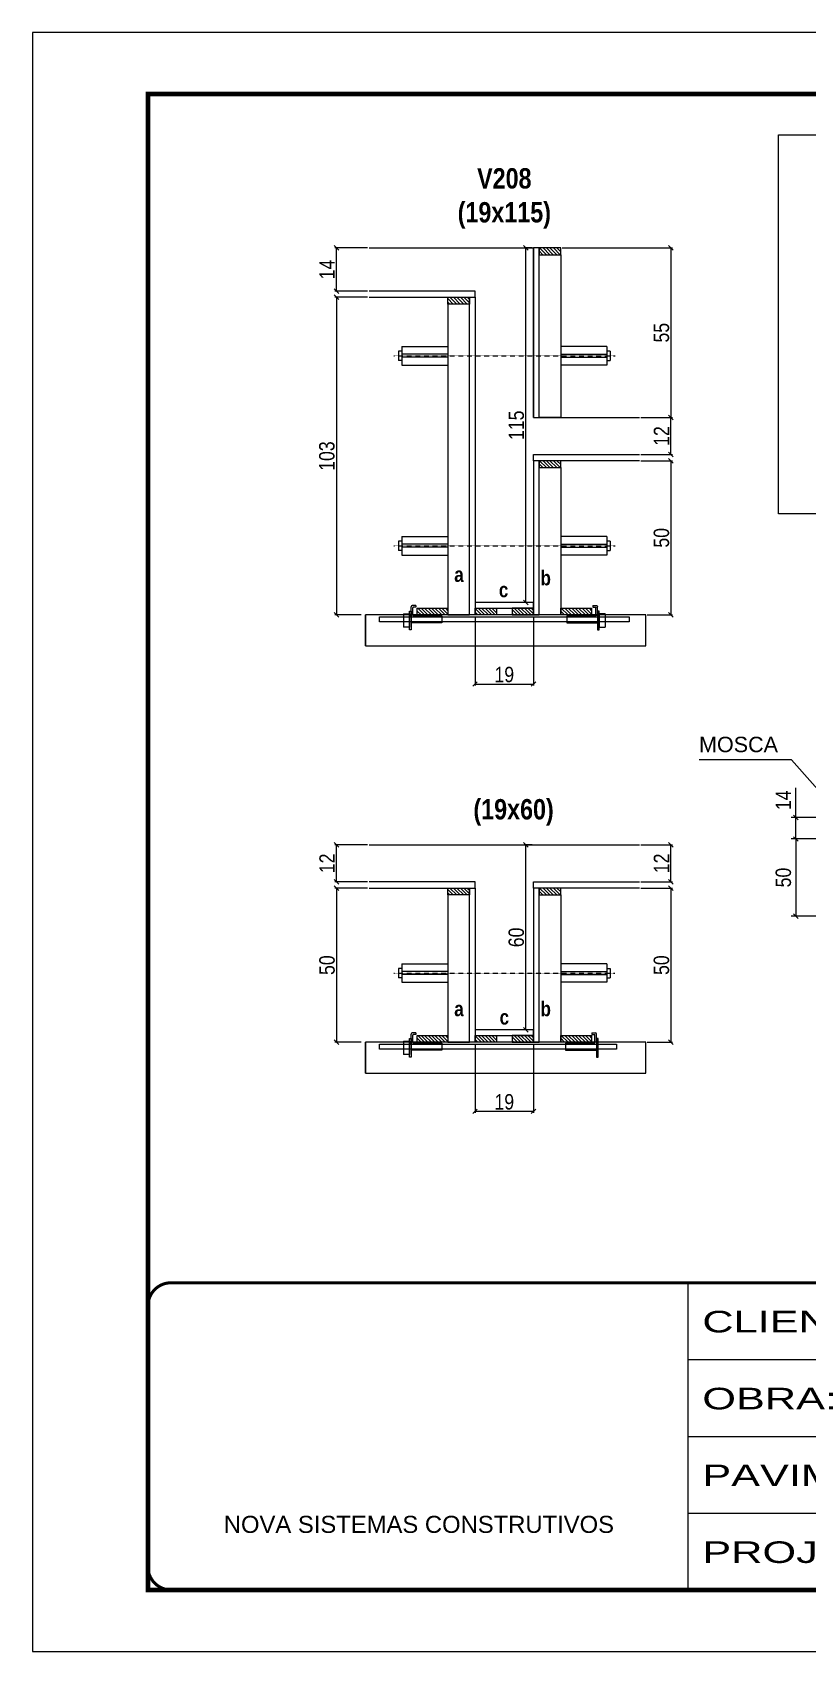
# Model space of a CAD drawing. Extents: x 2603 to 22413, y 1253 to 30260.
# Drawn here: x 5786 to 6290, y 25373 to 26423 of the extents above; entities that cross this region are included whole.
import ezdxf

# ---------------------------------------------------------------- set-up
doc = ezdxf.new("R2010")
doc.units = 0
for name, pattern in [('CONTINUO', [0]), ('DASHED', [0.75, 0.5, -0.25]), ('HIDDEN', [0.375, 0.25, -0.125])]:
    doc.linetypes.add(name, pattern=pattern)
for name, color, linetype in [('barrote', 251, 'Continuous'), ('COTA', 241, 'Continuous'), ('detalhes', 4, 'Continuous'), ('NOMENCLATURA', 7, 'Continuous'), ('Painéis', 200, 'Continuous'), ('presilha', 1, 'Continuous'), ('SARR_2.2x10', 60, 'Continuous'), ('SARR_2.2x7', 40, 'Continuous'), ('SARR_3.5x7', 81, 'Continuous'), ('TENSOR', 3, 'Continuous')]:
    doc.layers.add(name, color=color, linetype=linetype)
for name, color, linetype, lineweight in [('CARIMBO', 255, 'Continuous', 9), ('CONCRETO', 251, 'Continuous', 25), ('Folhas', 255, 'Continuous', 9), ('Hachura', 251, 'Continuous', 9), ('SARRAFO DE PRESSAO', 251, 'DASHED', 9), ('SCO-___-LAJ', 2, 'Continuous', 0)]:
    doc.layers.add(name, color=color, linetype=linetype, lineweight=lineweight)
doc.styles.add('ARIAL', font='arial.ttf')
doc.styles.add('COTA TECNICA', font='techl___.ttf', dxfattribs={"height": 10})
doc.styles.add('COTA TECNICA 2X', font='techl___.ttf', dxfattribs={"height": 10})
doc.styles.get("Standard").update_dxf_attribs({"font": 'arial.ttf'})
doc.styles.add('TECNICA', font='techb___.ttf', dxfattribs={"height": 10})
doc.styles.add('Tecnologia', font='')
doc.styles.get('Tecnologia').set_extended_font_data('Forgotten Futurist')
doc.dimstyles.new('3x', dxfattribs={"dimtxt": 10, "dimasz": 5, "dimexe": 7, "dimexo": 5, "dimgap": 4, "dimtad": 1, "dimdec": 4, "dimlfac": 0.333333, "dimdsep": 46, "dimtxsty": 'Standard', "dimblk": 'DOT', "dimcen": 0.09, "dimclrd": 1, "dimclre": 1, "dimclrt": 2, "dimadec": 0, "dimazin": 2, "dimtfac": 1, "dimtdec": 4, "dimtmove": 0, "dimatfit": 3, "dimldrblk": 'DOT', "dimfxl": 1, "dimtolj": 1, "dimtzin": 0, "dimlwd": 9, "dimlwe": 9, "dimarcsym": 0})
doc.dimstyles.new('PAINEL', dxfattribs={"dimtxt": 10, "dimasz": 3, "dimexe": 3, "dimexo": 3, "dimgap": 3, "dimtad": 1, "dimdec": 1, "dimzin": 12, "dimdsep": 46, "dimtxsty": 'COTA TECNICA', "dimblk1": 'OBLIQUE', "dimblk2": 'OBLIQUE', "dimsah": 1, "dimcen": 0.9, "dimclrd": 4, "dimclre": 4, "dimclrt": 240, "dimadec": 1, "dimazin": 3, "dimtfac": 1, "dimtdec": 1, "dimtmove": 0, "dimatfit": 3, "dimfxl": 1, "dimtolj": 1, "dimtzin": 12, "dimarcsym": 0})
doc.dimstyles.new('SECAO', dxfattribs={"dimscale": 0.333333, "dimtxt": 5, "dimasz": 9, "dimexe": 3, "dimexo": 3, "dimgap": 3, "dimtad": 1, "dimdec": 1, "dimlfac": 0.5, "dimzin": 12, "dimdsep": 46, "dimtxsty": 'COTA TECNICA 2X', "dimblk1": 'OBLIQUE', "dimblk2": 'OBLIQUE', "dimsah": 1, "dimcen": 0.9, "dimclrd": 4, "dimclre": 4, "dimclrt": 240, "dimadec": 1, "dimazin": 3, "dimtfac": 1, "dimtdec": 1, "dimtmove": 0, "dimatfit": 3, "dimfxl": 1, "dimtolj": 1, "dimtzin": 12, "dimarcsym": 0})

# ---------------------------------------------------------------- blocks, each defined once
blk = doc.blocks.new('9999999999')
at = {"color": 30, "linetype": 'CONTINUO'}
for p, q in [((98564.6, 34230.2), (98564.6, 34429.4)), ((98564.6, 34379.6), (99584, 34379.6)), ((98564.6, 34329.8), (99488, 34329.8)), ((98564.6, 34280), (99488, 34280))]:
    blk.add_line(p, q, dxfattribs=at)
at = {"color": 30, "linetype": 'CONTINUO', "const_width": 2}
blk.add_lwpolyline([(99584, 34230.2), (99584, 34414.4, 0.414214), (99569, 34429.4), (98229, 34429.4, 0.414214), (98214, 34414.4), (98214, 34245.2, 0.414214), (98229, 34230.2), (99584, 34230.2)], format="xyb", dxfattribs=at)
at = {"layer": 'Folhas'}
blk.add_lwpolyline([(98139, 34190.2), (99624, 34190.2), (99624, 35240.2), (98139, 35240.2)], close=True, dxfattribs=at)
at = {"layer": 'Folhas', "color": 30, "const_width": 3}
blk.add_lwpolyline([(98214, 34230.2), (99584, 34230.2), (99584, 35200.2), (98214, 35200.2)], close=True, dxfattribs=at)
at = {"color": 7, "linetype": 'Continuous', "ltscale": 5, "style": 'ARIAL'}
blk.add_text('NOVA SISTEMAS CONSTRUTIVOS', height=11.059, dxfattribs=at).set_placement((98263.2, 34267.2))
at = {"layer": 'Folhas', "color": 7, "style": 'Tecnologia', "width": 1.5}
for s, p in [('CLIENTE:', (98573.7, 34397.2)), ('OBRA:', (98573.7, 34347.3)), ('PAVIMENTO:', (98573.7, 34297.5)), ('PROJETO:', (98573.7, 34247.7))]:
    blk.add_text(s, height=14, dxfattribs=at).set_placement(p)
blk = doc.blocks.new('PRESILHA METÁLICA 1')
at = {"layer": 'presilha'}
for p, q in [((7.5, 10.6), (7.5, 19.9)), ((12, 21), (8.6, 21)), ((9, 11.6), (9, 18.9)), ((12, 19.5), (9.6, 19.5)), ((12, 21), (12, 19.5)), ((0, 13), (6, 13)), ((0, 13), (0, 0)), ((6, 0), (0, 0)), ((6, 15.5), (7.5, 15.5)), ((6, -2.5), (6, 15.5)), ((6, 13), (6, 0)), ((7.5, 15.5), (7.5, -2.5)), ((37.5, 4.1), (7.5, 4.1)), ((37.5, 11), (9.6, 11)), ((37.5, 11), (37.5, 4.1)), ((7.5, -2.5), (6, -2.5))]:
    blk.add_line(p, q, dxfattribs=at)
for centre, radius, start, end in [((8.6, 19.9), 1.14, 90, 180), ((9.6, 18.9), 0.57, 90, 180), ((9.6, 11.6), 0.57, 180, 270)]:
    blk.add_arc(centre, radius, start, end, dxfattribs=at)
blk = doc.blocks.new('_Oblique')
at = {"color": 0, "linetype": 'ByBlock', "lineweight": -2}
blk.add_line((-0.5, -0.5), (0.5, 0.5), dxfattribs=at)
blk = doc.blocks.new('*D520')
at = {"layer": 'COTA', "color": 4, "lineweight": -2, "transparency": 16777216}
for p, q in [((6181.4, 26145.7), (6201.8, 26145.7)), ((6200.8, 26145.7), (6200.8, 26045.7)), ((6185.5, 26045.7), (6201.8, 26045.7))]:
    blk.add_line(p, q, dxfattribs=at)
at = {"layer": 'Defpoints', "color": 0, "transparency": 16777216}
for p in [(6180.4, 26145.7), (6184.5, 26045.7), (6200.8, 26045.7)]:
    blk.add_point(p, dxfattribs=at)
at = {"layer": 'COTA', "color": 4, "lineweight": -2, "transparency": 16777216, "xscale": 3, "yscale": 3, "zscale": 3}
for p, rotation in [((6200.8, 26145.7), 90), ((6200.8, 26045.7), 270)]:
    blk.add_blockref('_Oblique', p, dxfattribs=dict(at, rotation=rotation))
at = {"layer": 'COTA', "color": 240, "transparency": 16777216, "insert": (6194.7, 26095.7), "char_height": 10, "attachment_point": 5, "rotation": 90, "style": 'COTA TECNICA 2X'}
blk.add_mtext('\\A1;50', dxfattribs=at)
blk = doc.blocks.new('*D521')
at = {"layer": 'COTA', "color": 4, "lineweight": -2, "transparency": 16777216}
for p, q in [((6181.4, 26173.7), (6201.8, 26173.7)), ((6200.8, 26149.7), (6200.8, 26173.7)), ((6181.4, 26149.7), (6201.8, 26149.7))]:
    blk.add_line(p, q, dxfattribs=at)
at = {"layer": 'Defpoints', "color": 0, "transparency": 16777216}
for p in [(6180.4, 26173.7), (6200.8, 26173.7), (6180.4, 26149.7)]:
    blk.add_point(p, dxfattribs=at)
at = {"layer": 'COTA', "color": 4, "lineweight": -2, "transparency": 16777216, "xscale": 3, "yscale": 3, "zscale": 3}
for p, rotation in [((6200.8, 26173.7), 90), ((6200.8, 26149.7), 270)]:
    blk.add_blockref('_Oblique', p, dxfattribs=dict(at, rotation=rotation))
at = {"layer": 'COTA', "color": 240, "transparency": 16777216, "insert": (6194.7, 26161.7), "char_height": 10, "attachment_point": 5, "rotation": 90, "style": 'COTA TECNICA 2X'}
blk.add_mtext('\\A1;12', dxfattribs=at)
blk = doc.blocks.new('*D522')
at = {"layer": 'COTA', "color": 4, "lineweight": -2, "transparency": 16777216}
for p, q in [((6004, 26251.7), (5982.8, 26251.7)), ((5983.8, 26251.7), (5983.8, 26045.7)), ((5999.9, 26045.7), (5982.8, 26045.7))]:
    blk.add_line(p, q, dxfattribs=at)
at = {"layer": 'Defpoints', "color": 0, "transparency": 16777216}
for p in [(6005, 26251.7), (5983.8, 26045.7), (6000.9, 26045.7)]:
    blk.add_point(p, dxfattribs=at)
at = {"layer": 'COTA', "color": 4, "lineweight": -2, "transparency": 16777216, "xscale": 3, "yscale": 3, "zscale": 3}
for p, rotation in [((5983.8, 26251.7), 90), ((5983.8, 26045.7), 270)]:
    blk.add_blockref('_Oblique', p, dxfattribs=dict(at, rotation=rotation))
at = {"layer": 'COTA', "color": 240, "transparency": 16777216, "insert": (5977.6, 26148.7), "char_height": 10, "attachment_point": 5, "rotation": 90, "style": 'COTA TECNICA 2X'}
blk.add_mtext('\\A1;103', dxfattribs=at)
blk = doc.blocks.new('*D2809')
at = {"layer": 'COTA', "color": 4, "lineweight": -2, "transparency": 16777216}
for p, q in [((6110.7, 26283.7), (6105.6, 26283.7)), ((6106.6, 26053.7), (6106.6, 26283.7)), ((6110.7, 26053.7), (6105.6, 26053.7))]:
    blk.add_line(p, q, dxfattribs=at)
at = {"layer": 'Defpoints', "color": 0, "transparency": 16777216}
for p in [(6106.6, 26283.7), (6111.7, 26283.7), (6111.7, 26053.7)]:
    blk.add_point(p, dxfattribs=at)
at = {"layer": 'COTA', "color": 4, "lineweight": -2, "transparency": 16777216, "xscale": 3, "yscale": 3, "zscale": 3}
for p, rotation in [((6106.6, 26283.7), 90), ((6106.6, 26053.7), 270)]:
    blk.add_blockref('_Oblique', p, dxfattribs=dict(at, rotation=rotation))
at = {"layer": 'COTA', "color": 240, "transparency": 16777216, "insert": (6100.5, 26168.7), "char_height": 10, "attachment_point": 5, "rotation": 90, "style": 'COTA TECNICA 2X'}
blk.add_mtext('\\A1;115', dxfattribs=at)
blk = doc.blocks.new('*D2841')
at = {"layer": 'COTA', "color": 4, "lineweight": -2, "transparency": 16777216}
for p, q in [((6004, 26283.7), (5982.8, 26283.7)), ((5983.8, 26255.7), (5983.8, 26283.7)), ((6004, 26255.7), (5982.8, 26255.7))]:
    blk.add_line(p, q, dxfattribs=at)
at = {"layer": 'Defpoints', "color": 0, "transparency": 16777216}
for p in [(5983.8, 26283.7), (6005, 26283.7), (6005, 26255.7)]:
    blk.add_point(p, dxfattribs=at)
at = {"layer": 'COTA', "color": 4, "lineweight": -2, "transparency": 16777216, "xscale": 3, "yscale": 3, "zscale": 3}
for p, rotation in [((5983.8, 26283.7), 90), ((5983.8, 26255.7), 270)]:
    blk.add_blockref('_Oblique', p, dxfattribs=dict(at, rotation=rotation))
at = {"layer": 'COTA', "color": 240, "transparency": 16777216, "insert": (5977.7, 26269.7), "char_height": 10, "attachment_point": 5, "rotation": 90, "style": 'COTA TECNICA 2X'}
blk.add_mtext('\\A1;14', dxfattribs=at)
blk = doc.blocks.new('*D2842')
at = {"layer": 'COTA', "color": 4, "lineweight": -2, "transparency": 16777216}
for p, q in [((6073.7, 26044.7), (6073.7, 25999.9)), ((6111.7, 26044.7), (6111.7, 25999.9)), ((6073.7, 26000.9), (6111.7, 26000.9))]:
    blk.add_line(p, q, dxfattribs=at)
at = {"layer": 'Defpoints', "color": 0, "transparency": 16777216}
for p in [(6073.7, 26045.7), (6111.7, 26045.7), (6111.7, 26000.9)]:
    blk.add_point(p, dxfattribs=at)
at = {"layer": 'COTA', "color": 4, "lineweight": -2, "transparency": 16777216, "xscale": 3, "yscale": 3, "zscale": 3, "rotation": 180}
blk.add_blockref('_Oblique', (6073.7, 26000.9), dxfattribs=at)
at = {"layer": 'COTA', "color": 4, "lineweight": -2, "transparency": 16777216, "xscale": 3, "yscale": 3, "zscale": 3}
blk.add_blockref('_Oblique', (6111.7, 26000.9), dxfattribs=at)
at = {"layer": 'COTA', "color": 240, "transparency": 16777216, "insert": (6092.7, 26007), "char_height": 10, "attachment_point": 5, "style": 'COTA TECNICA 2X'}
blk.add_mtext('\\A1;19', dxfattribs=at)
blk = doc.blocks.new('*D2843')
at = {"layer": 'COTA', "color": 4, "lineweight": -2, "transparency": 16777216}
for p, q in [((6130.3, 26283.7), (6201.8, 26283.7)), ((6200.8, 26283.7), (6200.8, 26173.7)), ((6181.4, 26173.7), (6201.8, 26173.7))]:
    blk.add_line(p, q, dxfattribs=at)
at = {"layer": 'Defpoints', "color": 0, "transparency": 16777216}
for p in [(6129.3, 26283.7), (6180.4, 26173.7), (6200.8, 26173.7)]:
    blk.add_point(p, dxfattribs=at)
at = {"layer": 'COTA', "color": 4, "lineweight": -2, "transparency": 16777216, "xscale": 3, "yscale": 3, "zscale": 3}
for p, rotation in [((6200.8, 26283.7), 90), ((6200.8, 26173.7), 270)]:
    blk.add_blockref('_Oblique', p, dxfattribs=dict(at, rotation=rotation))
at = {"layer": 'COTA', "color": 240, "transparency": 16777216, "insert": (6194.7, 26228.7), "char_height": 10, "attachment_point": 5, "rotation": 90, "style": 'COTA TECNICA 2X'}
blk.add_mtext('\\A1;55', dxfattribs=at)
blk = doc.blocks.new('PRESILHA METÁLICA 2')
at = {"layer": 'presilha'}
for p, q in [((-5.2, 23.5), (-5.2, 22)), ((-5.2, 23.5), (-1.9, 23.5)), ((-5.2, 22), (-2.8, 22)), ((-2.2, 14.1), (-2.2, 21.4)), ((0.8, 18), (-0.8, 18)), ((-0.8, 18), (-0.8, 0)), ((-0.8, 14.6), (-0.8, 22.4)), ((0.8, 0), (0.8, 18)), ((-30.8, 13.5), (-30.8, 6.6)), ((-30.8, 13.5), (-2.8, 13.5)), ((-30.8, 6.6), (-0.8, 6.6)), ((-0.8, 0), (0.8, 0))]:
    blk.add_line(p, q, dxfattribs=at)
for centre, radius, start, end in [((-2.8, 21.4), 0.57, 0, 90), ((-1.9, 22.4), 1.14, 0, 90), ((-2.8, 14.1), 0.57, 270, 0)]:
    blk.add_arc(centre, radius, start, end, dxfattribs=at)
blk = doc.blocks.new('*D536')
at = {"layer": 'COTA', "color": 4, "lineweight": -2, "transparency": 16777216}
for p, q in [((6181.4, 25868.6), (6201.8, 25868.6)), ((6200.8, 25868.6), (6200.8, 25768.6)), ((6185.5, 25768.6), (6201.8, 25768.6))]:
    blk.add_line(p, q, dxfattribs=at)
at = {"layer": 'Defpoints', "color": 0, "transparency": 16777216}
for p in [(6180.4, 25868.6), (6184.5, 25768.6), (6200.8, 25768.6)]:
    blk.add_point(p, dxfattribs=at)
at = {"layer": 'COTA', "color": 4, "lineweight": -2, "transparency": 16777216, "xscale": 3, "yscale": 3, "zscale": 3}
for p, rotation in [((6200.8, 25868.6), 90), ((6200.8, 25768.6), 270)]:
    blk.add_blockref('_Oblique', p, dxfattribs=dict(at, rotation=rotation))
at = {"layer": 'COTA', "color": 240, "transparency": 16777216, "insert": (6194.7, 25818.6), "char_height": 10, "attachment_point": 5, "rotation": 90, "style": 'COTA TECNICA 2X'}
blk.add_mtext('\\A1;50', dxfattribs=at)
blk = doc.blocks.new('*D537')
at = {"layer": 'COTA', "color": 4, "lineweight": -2, "transparency": 16777216}
for p, q in [((6181.4, 25896.6), (6201.8, 25896.6)), ((6200.8, 25872.6), (6200.8, 25896.6)), ((6181.4, 25872.6), (6201.8, 25872.6))]:
    blk.add_line(p, q, dxfattribs=at)
at = {"layer": 'Defpoints', "color": 0, "transparency": 16777216}
for p in [(6180.4, 25896.6), (6200.8, 25896.6), (6180.4, 25872.6)]:
    blk.add_point(p, dxfattribs=at)
at = {"layer": 'COTA', "color": 4, "lineweight": -2, "transparency": 16777216, "xscale": 3, "yscale": 3, "zscale": 3}
for p, rotation in [((6200.8, 25896.6), 90), ((6200.8, 25872.6), 270)]:
    blk.add_blockref('_Oblique', p, dxfattribs=dict(at, rotation=rotation))
at = {"layer": 'COTA', "color": 240, "transparency": 16777216, "insert": (6194.7, 25884.6), "char_height": 10, "attachment_point": 5, "rotation": 90, "style": 'COTA TECNICA 2X'}
blk.add_mtext('\\A1;12', dxfattribs=at)
blk = doc.blocks.new('*D538')
at = {"layer": 'COTA', "color": 4, "lineweight": -2, "transparency": 16777216}
for p, q in [((6004, 25868.6), (5982.8, 25868.6)), ((5983.8, 25868.6), (5983.8, 25768.6)), ((5999.9, 25768.6), (5982.8, 25768.6))]:
    blk.add_line(p, q, dxfattribs=at)
at = {"layer": 'Defpoints', "color": 0, "transparency": 16777216}
for p in [(6005, 25868.6), (5983.8, 25768.6), (6000.9, 25768.6)]:
    blk.add_point(p, dxfattribs=at)
at = {"layer": 'COTA', "color": 4, "lineweight": -2, "transparency": 16777216, "xscale": 3, "yscale": 3, "zscale": 3}
for p, rotation in [((5983.8, 25868.6), 90), ((5983.8, 25768.6), 270)]:
    blk.add_blockref('_Oblique', p, dxfattribs=dict(at, rotation=rotation))
at = {"layer": 'COTA', "color": 240, "transparency": 16777216, "insert": (5977.7, 25818.6), "char_height": 10, "attachment_point": 5, "rotation": 90, "style": 'COTA TECNICA 2X'}
blk.add_mtext('\\A1;50', dxfattribs=at)
blk = doc.blocks.new('*D2877')
at = {"layer": 'COTA', "color": 4, "lineweight": -2, "transparency": 16777216}
for p, q in [((6110.7, 25896.6), (6105.6, 25896.6)), ((6106.6, 25776.6), (6106.6, 25896.6)), ((6110.7, 25776.6), (6105.6, 25776.6))]:
    blk.add_line(p, q, dxfattribs=at)
at = {"layer": 'Defpoints', "color": 0, "transparency": 16777216}
for p in [(6106.6, 25896.6), (6111.7, 25896.6), (6111.7, 25776.6)]:
    blk.add_point(p, dxfattribs=at)
at = {"layer": 'COTA', "color": 4, "lineweight": -2, "transparency": 16777216, "xscale": 3, "yscale": 3, "zscale": 3}
for p, rotation in [((6106.6, 25896.6), 90), ((6106.6, 25776.6), 270)]:
    blk.add_blockref('_Oblique', p, dxfattribs=dict(at, rotation=rotation))
at = {"layer": 'COTA', "color": 240, "transparency": 16777216, "insert": (6100.5, 25836.6), "char_height": 10, "attachment_point": 5, "rotation": 90, "style": 'COTA TECNICA 2X'}
blk.add_mtext('\\A1;60', dxfattribs=at)
blk = doc.blocks.new('*D2878')
at = {"layer": 'COTA', "color": 4, "lineweight": -2, "transparency": 16777216}
for p, q in [((6004, 25896.6), (5982.8, 25896.6)), ((5983.8, 25872.6), (5983.8, 25896.6)), ((6004, 25872.6), (5982.8, 25872.6))]:
    blk.add_line(p, q, dxfattribs=at)
at = {"layer": 'Defpoints', "color": 0, "transparency": 16777216}
for p in [(5983.8, 25896.6), (6005, 25896.6), (6005, 25872.6)]:
    blk.add_point(p, dxfattribs=at)
at = {"layer": 'COTA', "color": 4, "lineweight": -2, "transparency": 16777216, "xscale": 3, "yscale": 3, "zscale": 3}
for p, rotation in [((5983.8, 25896.6), 90), ((5983.8, 25872.6), 270)]:
    blk.add_blockref('_Oblique', p, dxfattribs=dict(at, rotation=rotation))
at = {"layer": 'COTA', "color": 240, "transparency": 16777216, "insert": (5977.7, 25884.6), "char_height": 10, "attachment_point": 5, "rotation": 90, "style": 'COTA TECNICA 2X'}
blk.add_mtext('\\A1;12', dxfattribs=at)
blk = doc.blocks.new('*D2879')
at = {"layer": 'COTA', "color": 4, "lineweight": -2, "transparency": 16777216}
for p, q in [((6073.7, 25767.6), (6073.7, 25722.8)), ((6111.7, 25767.6), (6111.7, 25722.8)), ((6073.7, 25723.8), (6111.7, 25723.8))]:
    blk.add_line(p, q, dxfattribs=at)
at = {"layer": 'Defpoints', "color": 0, "transparency": 16777216}
for p in [(6073.7, 25768.6), (6111.7, 25768.6), (6111.7, 25723.8)]:
    blk.add_point(p, dxfattribs=at)
at = {"layer": 'COTA', "color": 4, "lineweight": -2, "transparency": 16777216, "xscale": 3, "yscale": 3, "zscale": 3, "rotation": 180}
blk.add_blockref('_Oblique', (6073.7, 25723.8), dxfattribs=at)
at = {"layer": 'COTA', "color": 4, "lineweight": -2, "transparency": 16777216, "xscale": 3, "yscale": 3, "zscale": 3}
blk.add_blockref('_Oblique', (6111.7, 25723.8), dxfattribs=at)
at = {"layer": 'COTA', "color": 240, "transparency": 16777216, "insert": (6092.7, 25729.9), "char_height": 10, "attachment_point": 5, "style": 'COTA TECNICA 2X'}
blk.add_mtext('\\A1;19', dxfattribs=at)
blk = doc.blocks.new('*D1617')
at = {"layer": 'COTA', "color": 4, "linetype": 'ByBlock', "lineweight": -2, "transparency": 16777216}
for p, q in [((6329.9, 25900.4), (6278.9, 25900.4)), ((6281.9, 25900.4), (6281.9, 25850.4)), ((6329.9, 25850.4), (6278.9, 25850.4))]:
    blk.add_line(p, q, dxfattribs=at)
at = {"layer": 'Defpoints', "color": 0, "linetype": 'ByBlock', "transparency": 16777216}
for p in [(6332.9, 25900.4), (6281.9, 25850.4), (6332.9, 25850.4)]:
    blk.add_point(p, dxfattribs=at)
at = {"layer": 'COTA', "color": 4, "linetype": 'ByBlock', "lineweight": -2, "transparency": 16777216, "xscale": 3, "yscale": 3, "zscale": 3}
for p, rotation in [((6281.9, 25900.4), 90), ((6281.9, 25850.4), 270)]:
    blk.add_blockref('_Oblique', p, dxfattribs=dict(at, rotation=rotation))
at = {"layer": 'COTA', "color": 240, "linetype": 'ByBlock', "transparency": 16777216, "insert": (6273.8, 25875.4), "char_height": 10, "attachment_point": 5, "rotation": 90, "style": 'COTA TECNICA'}
blk.add_mtext('\\A1;50', dxfattribs=at)
blk = doc.blocks.new('*D1618')
at = {"layer": 'COTA', "color": 4, "linetype": 'ByBlock', "lineweight": -2, "transparency": 16777216}
for p, q in [((6281.9, 25914.4), (6281.9, 25933.5)), ((6329.9, 25914.4), (6278.9, 25914.4)), ((6281.9, 25900.4), (6281.9, 25914.4)), ((6329.9, 25900.4), (6278.9, 25900.4))]:
    blk.add_line(p, q, dxfattribs=at)
at = {"layer": 'Defpoints', "color": 0, "linetype": 'ByBlock', "transparency": 16777216}
for p in [(6281.9, 25914.4), (6332.9, 25914.4), (6332.9, 25900.4)]:
    blk.add_point(p, dxfattribs=at)
at = {"layer": 'COTA', "color": 4, "linetype": 'ByBlock', "lineweight": -2, "transparency": 16777216, "xscale": 3, "yscale": 3, "zscale": 3}
for p, rotation in [((6281.9, 25914.4), 90), ((6281.9, 25900.4), 270)]:
    blk.add_blockref('_Oblique', p, dxfattribs=dict(at, rotation=rotation))
at = {"layer": 'COTA', "color": 240, "linetype": 'ByBlock', "transparency": 16777216, "insert": (6273.8, 25925.5), "char_height": 10, "attachment_point": 5, "rotation": 90, "style": 'COTA TECNICA'}
blk.add_mtext('\\A1;14', dxfattribs=at)
blk = doc.blocks.new('_Dot')
at = {"color": 0, "linetype": 'ByBlock', "lineweight": -2}
blk.add_line((-0.5, 0), (-1, 0), dxfattribs=at)
at = {"color": 0, "linetype": 'ByBlock', "const_width": 0.5}
blk.add_lwpolyline([(-0.25, 0, 1), (0.25, 0, 1)], format="xyb", close=True, dxfattribs=at)

msp = doc.modelspace()

# ---------------------------------------------------------------- hatches: boundary and pattern name
at = {"layer": 'SARR_2.2x10'}
h = msp.add_hatch(dxfattribs=at)
h.set_pattern_fill('ANSI31', color=256, scale=0.5, angle=90)
h.set_pattern_definition([(135, (39229.6566, -97466.4684), (-1.122532015, -1.122532015), [])])
h.paths.add_polyline_path([(6036.12, 26050.1), (6036.12, 26045.7), (6056.12, 26045.7), (6056.12, 26050.1)])
h = msp.add_hatch(dxfattribs=at)
h.set_pattern_fill('ANSI31', color=256, scale=0.5, angle=90)
h.set_pattern_definition([(135, (39322.8566, -97466.4684), (-1.122532015, -1.122532015), [])])
h.paths.add_polyline_path([(6129.32, 26050.1), (6129.32, 26045.7), (6149.32, 26045.7), (6149.32, 26050.1)])
h = msp.add_hatch(dxfattribs=at)
h.set_pattern_fill('ANSI31', color=256, scale=0.5, angle=90)
h.set_pattern_definition([(135, (39229.6566, -97743.5708), (-1.122532015, -1.122532015), [])])
h.paths.add_polyline_path([(6036.12, 25773), (6036.12, 25768.6), (6056.12, 25768.6), (6056.12, 25773)])
h = msp.add_hatch(dxfattribs=at)
h.set_pattern_fill('ANSI31', color=256, scale=0.5, angle=90)
h.set_pattern_definition([(135, (39322.8566, -97743.5708), (-1.122532015, -1.122532015), [])])
h.paths.add_polyline_path([(6129.32, 25773), (6129.32, 25768.6), (6149.32, 25768.6), (6149.32, 25773)])
at = {"layer": 'SARR_2.2x7'}
h = msp.add_hatch(dxfattribs=at)
h.set_pattern_fill('ANSI31', color=256, scale=0.5, angle=90)
h.set_pattern_definition([(135, (39243.6566, -97232.8684), (-1.122532015, -1.122532015), [])])
h.paths.add_polyline_path([(6115.32, 26283.7), (6115.32, 26279.3), (6129.32, 26279.3), (6129.32, 26283.7)])
h = msp.add_hatch(dxfattribs=at)
h.set_pattern_fill('ANSI31', color=256, scale=0.5, angle=90)
h.set_pattern_definition([(135, (39223.6566, -97264.8684), (-1.122532015, -1.122532015), [])])
h.paths.add_polyline_path([(6070.12, 26251.7), (6070.12, 26247.3), (6056.12, 26247.3), (6056.12, 26251.7)])
h = msp.add_hatch(dxfattribs=at)
h.set_pattern_fill('ANSI31', color=256, scale=0.5, angle=90)
h.set_pattern_definition([(135, (39243.6566, -97370.8684), (-1.122532015, -1.122532015), [])])
h.paths.add_polyline_path([(6115.32, 26145.7), (6115.32, 26141.3), (6129.32, 26141.3), (6129.32, 26145.7)])
h = msp.add_hatch(dxfattribs=at)
h.set_pattern_fill('ANSI31', color=256, scale=0.5, angle=90)
h.set_pattern_definition([(135, (39309.2566, -97466.4684), (-1.122532015, -1.122532015), [])])
h.paths.add_polyline_path([(6087.72, 26045.7), (6087.72, 26050.1), (6073.72, 26050.1), (6073.72, 26045.7)])
h = msp.add_hatch(dxfattribs=at)
h.set_pattern_fill('ANSI31', color=256, scale=0.5, angle=90)
h.set_pattern_definition([(135, (39247.2566, -97466.4684), (-1.122532015, -1.122532015), [])])
h.paths.add_polyline_path([(6097.72, 26045.7), (6097.72, 26050.1), (6111.72, 26050.1), (6111.72, 26045.7)])
h = msp.add_hatch(dxfattribs=at)
h.set_pattern_fill('ANSI31', color=256, scale=0.5, angle=90)
h.set_pattern_definition([(135, (39223.6566, -97647.9708), (-1.122532015, -1.122532015), [])])
h.paths.add_polyline_path([(6070.12, 25868.6), (6070.12, 25864.2), (6056.12, 25864.2), (6056.12, 25868.6)])
h = msp.add_hatch(dxfattribs=at)
h.set_pattern_fill('ANSI31', color=256, scale=0.5, angle=90)
h.set_pattern_definition([(135, (39243.6566, -97647.9708), (-1.122532015, -1.122532015), [])])
h.paths.add_polyline_path([(6115.32, 25868.6), (6115.32, 25864.2), (6129.32, 25864.2), (6129.32, 25868.6)])
h = msp.add_hatch(dxfattribs=at)
h.set_pattern_fill('ANSI31', color=256, scale=0.5, angle=90)
h.set_pattern_definition([(135, (39309.2566, -97743.5708), (-1.122532015, -1.122532015), [])])
h.paths.add_polyline_path([(6087.72, 25768.6), (6087.72, 25773), (6073.72, 25773), (6073.72, 25768.6)])
h = msp.add_hatch(dxfattribs=at)
h.set_pattern_fill('ANSI31', color=256, scale=0.5, angle=90)
h.set_pattern_definition([(135, (39247.2566, -97743.5708), (-1.122532015, -1.122532015), [])])
h.paths.add_polyline_path([(6097.72, 25768.6), (6097.72, 25773), (6111.72, 25773), (6111.72, 25768.6)])

# ---------------------------------------------------------------- linework, layer by layer
at = {"ltscale": 3}
for p, q in [((6026.12, 26219.75), (6026.12, 26207.75)), ((6026.12, 26219.75), (6056.12, 26219.75)), ((6159.32, 26219.75), (6129.32, 26219.75)), ((6159.32, 26219.75), (6159.32, 26207.75)), ((6024.12, 26216.75), (6024.12, 26210.75)), ((6026.12, 26216.75), (6024.12, 26216.75)), ((6026.12, 26210.75), (6024.12, 26210.75)), ((6056.12, 26214.75), (6026.12, 26214.75)), ((6056.12, 26212.75), (6026.12, 26212.75)), ((6129.32, 26214.75), (6159.32, 26214.75)), ((6129.32, 26212.75), (6159.32, 26212.75)), ((6161.32, 26216.75), (6159.32, 26216.75)), ((6159.32, 26210.75), (6161.32, 26210.75)), ((6161.32, 26216.75), (6161.32, 26210.75)), ((6026.12, 26207.75), (6056.12, 26207.75)), ((6159.32, 26207.75), (6129.32, 26207.75)), ((6024.12, 26093.55), (6024.12, 26087.55)), ((6026.12, 26093.55), (6024.12, 26093.55)), ((6026.12, 26096.55), (6026.12, 26084.55)), ((6026.12, 26096.55), (6056.12, 26096.55)), ((6159.32, 26096.55), (6129.32, 26096.55)), ((6159.32, 26096.55), (6159.32, 26084.55)), ((6161.32, 26093.55), (6159.32, 26093.55)), ((6161.32, 26093.55), (6161.32, 26087.55)), ((6026.12, 26087.55), (6024.12, 26087.55)), ((6056.12, 26091.55), (6026.12, 26091.55)), ((6056.12, 26089.55), (6026.12, 26089.55)), ((6026.12, 26084.55), (6056.12, 26084.55)), ((6129.32, 26091.55), (6159.32, 26091.55)), ((6129.32, 26089.55), (6159.32, 26089.55)), ((6159.32, 26084.55), (6129.32, 26084.55)), ((6159.32, 26087.55), (6161.32, 26087.55)), ((6024.12, 25816.45), (6024.12, 25810.45)), ((6026.12, 25816.45), (6024.12, 25816.45)), ((6026.12, 25810.45), (6024.12, 25810.45)), ((6026.12, 25819.45), (6026.12, 25807.45)), ((6026.12, 25819.45), (6056.12, 25819.45)), ((6056.12, 25814.45), (6026.12, 25814.45)), ((6056.12, 25812.45), (6026.12, 25812.45)), ((6159.32, 25819.45), (6129.32, 25819.45)), ((6129.32, 25814.45), (6159.32, 25814.45)), ((6129.32, 25812.45), (6159.32, 25812.45)), ((6159.32, 25819.45), (6159.32, 25807.45)), ((6159.32, 25816.45), (6161.32, 25816.45)), ((6159.32, 25810.45), (6161.32, 25810.45)), ((6161.32, 25816.45), (6161.32, 25810.45)), ((6026.12, 25807.45), (6056.12, 25807.45)), ((6159.32, 25807.45), (6129.32, 25807.45))]:
    msp.add_line(p, q, dxfattribs=at)
at = {"layer": 'barrote'}
for points in [[(6002.66, 26025.7), (6184.58, 26025.7), (6184.58, 26045.7), (6002.66, 26045.7)], [(6002.66, 25748.6), (6184.58, 25748.6), (6184.58, 25768.6), (6002.66, 25768.6)]]:
    msp.add_lwpolyline(points, close=True, dxfattribs=at)
at = {"layer": 'CONCRETO', "linetype": 'Continuous'}
for p, q in [((6005.02, 26283.7), (6111.72, 26283.7)), ((6111.72, 26173.7), (6111.72, 26283.7)), ((6111.72, 26173.7), (6180.42, 26173.7)), ((6005.02, 25896.6), (6180.42, 25896.6))]:
    msp.add_line(p, q, dxfattribs=at)
at = {"layer": 'COTA'}
msp.add_lwpolyline([(6270.66, 26357.03), (6845.79, 26357.03), (6845.79, 26111.26), (6270.66, 26111.26)], close=True, dxfattribs=at)
at = {"layer": 'detalhes', "color": 250}
for p, q in [((6002.66, 26025.7), (6002.66, 26045.7)), ((6002.66, 25748.6), (6002.66, 25768.6))]:
    msp.add_line(p, q, dxfattribs=at)
at = {"layer": 'Painéis', "linetype": 'Continuous'}
for points in [[(6115.32, 26173.7), (6115.32, 26283.7), (6111.72, 26283.7), (6111.72, 26173.7)], [(6070.12, 26045.7), (6070.12, 26251.7), (6073.72, 26251.7), (6073.72, 26045.7)], [(6115.32, 26045.7), (6115.32, 26145.7), (6111.72, 26145.7), (6111.72, 26045.7)], [(6111.72, 26053.7), (6073.72, 26053.7), (6073.72, 26050.1), (6111.72, 26050.1)], [(6070.12, 25768.6), (6070.12, 25868.6), (6073.72, 25868.6), (6073.72, 25768.6)], [(6115.32, 25768.6), (6115.32, 25868.6), (6111.72, 25868.6), (6111.72, 25768.6)], [(6111.72, 25776.6), (6073.72, 25776.6), (6073.72, 25773), (6111.72, 25773)]]:
    msp.add_lwpolyline(points, close=True, dxfattribs=at)
at = {"layer": 'Painéis', "linetype": 'Continuous', "elevation": 0}
for points in [[(6005.02, 26251.7), (6073.72, 26251.7), (6073.72, 26255.7), (6005.02, 26255.7)], [(6180.42, 26145.7), (6111.72, 26145.7), (6111.72, 26149.7), (6180.42, 26149.7)], [(6005.02, 25868.6), (6073.72, 25868.6), (6073.72, 25872.6), (6005.02, 25872.6)], [(6180.42, 25868.6), (6111.72, 25868.6), (6111.72, 25872.6), (6180.42, 25872.6)]]:
    msp.add_lwpolyline(points, dxfattribs=at)
at = {"layer": 'SARR_2.2x10'}
for points in [[(6036.12, 26050.1), (6056.12, 26050.1), (6056.12, 26045.7), (6036.12, 26045.7)], [(6129.32, 26050.1), (6149.32, 26050.1), (6149.32, 26045.7), (6129.32, 26045.7)], [(6036.12, 25773), (6056.12, 25773), (6056.12, 25768.6), (6036.12, 25768.6)], [(6129.32, 25773), (6149.32, 25773), (6149.32, 25768.6), (6129.32, 25768.6)]]:
    msp.add_lwpolyline(points, close=True, dxfattribs=at)
at = {"layer": 'SARR_2.2x7', "elevation": 0}
for points in [[(6129.32, 26283.7), (6115.32, 26283.7), (6115.32, 26279.3), (6129.32, 26279.3)], [(6056.12, 26251.7), (6070.12, 26251.7), (6070.12, 26247.3), (6056.12, 26247.3)], [(6056.12, 25868.6), (6070.12, 25868.6), (6070.12, 25864.2), (6056.12, 25864.2)], [(6129.32, 25868.6), (6115.32, 25868.6), (6115.32, 25864.2), (6129.32, 25864.2)]]:
    msp.add_lwpolyline(points, close=True, dxfattribs=at)
at = {"layer": 'SARR_2.2x7'}
for points in [[(6129.32, 26145.7), (6115.32, 26145.7), (6115.32, 26141.3), (6129.32, 26141.3)], [(6073.72, 26050.1), (6087.72, 26050.1), (6087.72, 26045.7), (6073.72, 26045.7)], [(6111.72, 26050.1), (6097.72, 26050.1), (6097.72, 26045.7), (6111.72, 26045.7)], [(6073.72, 25773), (6087.72, 25773), (6087.72, 25768.6), (6073.72, 25768.6)], [(6111.72, 25773), (6097.72, 25773), (6097.72, 25768.6), (6111.72, 25768.6)]]:
    msp.add_lwpolyline(points, close=True, dxfattribs=at)
at = {"layer": 'SARR_3.5x7'}
for points in [[(6115.32, 26279.3), (6129.32, 26279.3), (6129.32, 26173.7), (6115.32, 26173.7)], [(6070.12, 26247.3), (6056.12, 26247.3), (6056.12, 26045.7), (6070.12, 26045.7)], [(6070.12, 25864.2), (6056.12, 25864.2), (6056.12, 25768.6), (6070.12, 25768.6)], [(6115.32, 25864.2), (6129.32, 25864.2), (6129.32, 25768.6), (6115.32, 25768.6)]]:
    msp.add_lwpolyline(points, close=True, dxfattribs=at)
at = {"layer": 'SARR_3.5x7', "elevation": 0}
msp.add_lwpolyline([(6115.32, 26141.3), (6129.32, 26141.3), (6129.32, 26045.7), (6115.32, 26045.7)], close=True, dxfattribs=at)
at = {"layer": 'SCO-___-LAJ', "color": 1}
for points in [[(6011.67, 26044.37), (6173.77, 26044.37), (6173.77, 26041.17), (6011.67, 26041.17)], [(6011.67, 25767.27), (6165.45, 25767.27), (6165.45, 25764.07), (6011.67, 25764.07)]]:
    msp.add_lwpolyline(points, close=True, dxfattribs=at)
at = {"layer": 'TENSOR', "linetype": 'HIDDEN', "ltscale": 0.5}
for p, q in [((6021.12, 26213.75), (6164.62, 26213.75)), ((6021.12, 26090.55), (6164.62, 26090.55)), ((6021.12, 25813.45), (6164.32, 25813.45))]:
    msp.add_line(p, q, dxfattribs=at)

# ---------------------------------------------------------------- block references
at = {"layer": 'presilha', "yscale": 0.6666666666666666, "zscale": 0.6666666666666666}
for name, p, xscale in [('PRESILHA METÁLICA 1', (6027.25, 26037.73), 0.6666666666666666), ('PRESILHA METÁLICA 1', (6158.19, 26037.73), -0.6666666666666666), ('PRESILHA METÁLICA 1', (6027.25, 25760.63), 0.6666666666666666), ('PRESILHA METÁLICA 2', (6153, 25758.97), 0.6666666666666666)]:
    msp.add_blockref(name, p, dxfattribs=dict(at, xscale=xscale))
at = {"layer": 'SARRAFO DE PRESSAO', "color": 6, "linetype": 'ByBlock'}
msp.add_blockref('9999999999', (-92352.51, -8816.76), dxfattribs=at)

# ---------------------------------------------------------------- texts
at = {"layer": 'CARIMBO', "style": 'ARIAL'}
msp.add_text('MOSCA', height=10, dxfattribs=at).set_placement((6219.06, 25956.7))
at = {"layer": 'detalhes', "style": 'TECNICA'}
for s, p in [('a', (6060.24, 26067.12)), ('b', (6116.22, 26064.89)), ('c', (6089.18, 26057.17)), ('a', (6060.24, 25785.49)), ('b', (6116.22, 25785.48)), ('c', (6089.67, 25780.07))]:
    msp.add_text(s, height=9.6, dxfattribs=at).set_placement(p)
at = {"layer": 'NOMENCLATURA', "char_height": 13.2, "attachment_point": 2, "style": 'TECNICA'}
for s, insert in [('V208\\P(19x115)', (6092.72, 26335.4)), ('\\P(19x60)', (6098.72, 25948.29))]:
    msp.add_mtext_dynamic_manual_height_columns(s, width=300.2766, gutter_width=1, heights=[0], dxfattribs=dict(at, insert=insert))

# ---------------------------------------------------------------- dimensions: what is measured, and where the dimension line sits
at = {"layer": 'COTA'}
for base, p1, p2, picture, middle in [((5983.8, 26283.7), (6005.02, 26255.7), (6005.02, 26283.7), '*D2841', (5977.73, 26269.7)), ((6106.64, 26283.7), (6111.72, 26053.7), (6111.72, 26283.7), '*D2809', (6100.53, 26168.7)), ((6200.76, 26173.7), (6129.32, 26283.7), (6180.42, 26173.7), '*D2843', (6194.66, 26228.7)), ((5983.8, 26045.7, 0), (6005.02, 26251.7), (6000.9, 26045.7, 0), '*D522', (5977.58, 26148.7, 0)), ((6200.76, 26173.7), (6180.42, 26149.7), (6180.42, 26173.7), '*D521', (6194.71, 26161.7)), ((6200.76, 26045.7, 0), (6180.42, 26145.7), (6184.53, 26045.7, 0), '*D520', (6194.66, 26095.7, 0)), ((5983.8, 25896.6), (6005.02, 25872.6), (6005.02, 25896.6), '*D2878', (5977.74, 25884.6)), ((6106.64, 25896.6), (6111.72, 25776.6), (6111.72, 25896.6), '*D2877', (6100.54, 25836.6)), ((6200.76, 25896.6), (6180.42, 25872.6), (6180.42, 25896.6), '*D537', (6194.71, 25884.6)), ((5983.8, 25768.6, 0), (6005.02, 25868.6), (6000.9, 25768.6, 0), '*D538', (5977.69, 25818.6, 0)), ((6200.76, 25768.6, 0), (6180.42, 25868.6), (6184.53, 25768.6, 0), '*D536', (6194.66, 25818.6, 0))]:
    dim = msp.add_linear_dim(base=base, p1=p1, p2=p2, angle=90, dimstyle='SECAO', dxfattribs=at)
    dim.commit()
    dim.dimension.update_dxf_attribs({"geometry": picture, "text_midpoint": middle})
for base, p1, p2, picture, middle in [((6111.72, 26000.88), (6073.72, 26045.7), (6111.72, 26045.7), '*D2842', (6092.72, 26006.96)), ((6111.72, 25723.77), (6073.72, 25768.6), (6111.72, 25768.6), '*D2879', (6092.72, 25729.86))]:
    dim = msp.add_linear_dim(base=base, p1=p1, p2=p2, dimstyle='SECAO', dxfattribs=at)
    dim.commit()
    dim.dimension.update_dxf_attribs({"geometry": picture, "text_midpoint": middle})
at = {"layer": 'COTA', "linetype": 'ByBlock'}
for base, p2, picture, middle in [((6281.89, 25914.4), (6332.86, 25914.4), '*D1618', (6273.82, 25925.46)), ((6281.89, 25850.4), (6332.86, 25850.4), '*D1617', (6273.78, 25875.4))]:
    dim = msp.add_linear_dim(base=base, p1=(6332.86, 25900.4), p2=p2, angle=90, dimstyle='PAINEL', dxfattribs=at)
    dim.commit()
    dim.dimension.update_dxf_attribs({"geometry": picture, "text_midpoint": middle})

# ---------------------------------------------------------------- leaders
at = {"layer": 'Hachura'}
msp.add_leader([(6307.98, 25919.1), (6279.13, 25951.7), (6219.06, 25951.7)], dimstyle='3x', override={"dimasz": 17.5, "dimgap": 4, "dimtad": 0}, dxfattribs=at)

doc.saveas('drawing.dxf')
